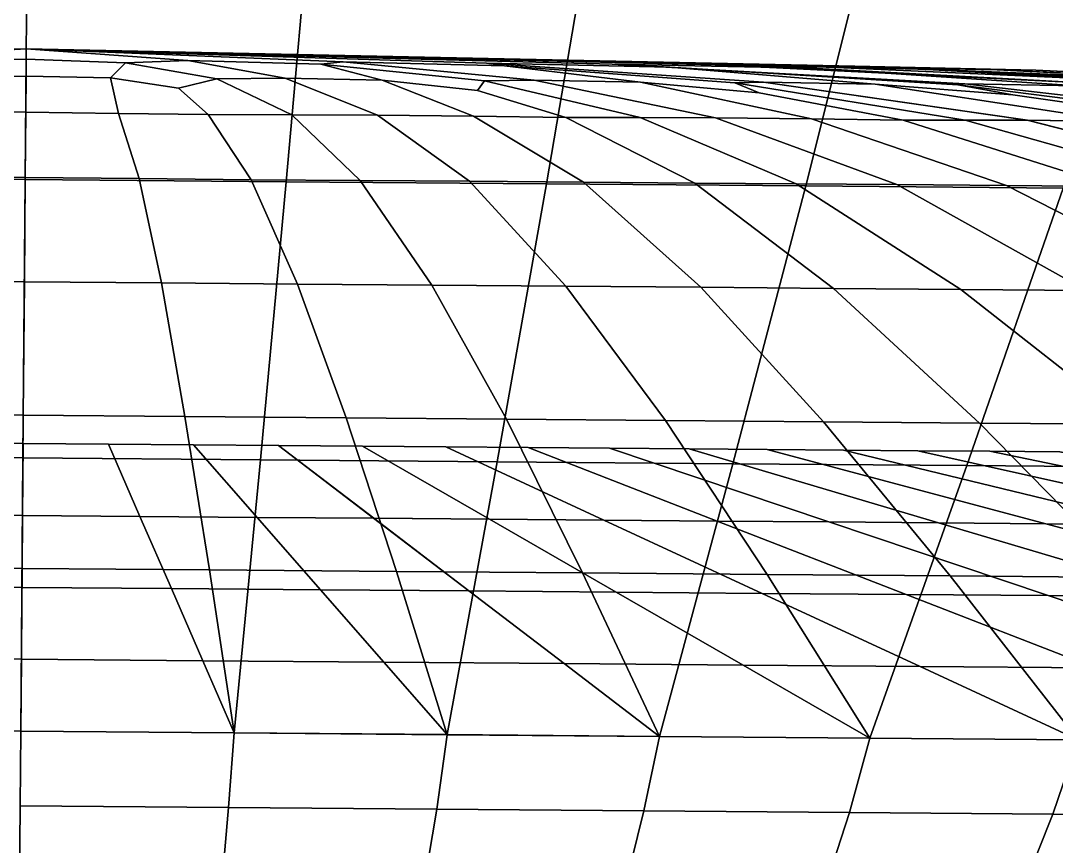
# Model space of a CAD drawing. Extents: x -1.93 to 1.93, y -1.97 to 1.95.
# Drawn here: x -0.0146 to 0.1628, y -1.831 to -1.6896 of the extents above; entities that cross this region are included whole.
import ezdxf

# ---------------------------------------------------------------- set-up
doc = ezdxf.new("R2010")
doc.units = 0

msp = doc.modelspace()

# ---------------------------------------------------------------- linework, layer by layer
for points in [[(-0.05861, -1.71648, -0.91055), (-0.06221, -1.66703, -0.99186), (-0.01348, -1.66742, -0.99306), (-0.01388, -1.71684, -0.91165)], [(-0.05861, -1.71648, 0.91055), (-0.01388, -1.71684, 0.91165), (-0.01348, -1.66742, 0.99306), (-0.06221, -1.66703, 0.99186)], [(0.03085, -1.7172, 0.91055), (0.03524, -1.66781, 0.99186), (-0.01348, -1.66742, 0.99306), (-0.01388, -1.71684, 0.91165)], [(0.03085, -1.7172, -0.91055), (-0.01388, -1.71684, -0.91165), (-0.01348, -1.66742, -0.99306), (0.03524, -1.66781, -0.99186)], [(0.07547, -1.71756, 0.90725), (0.08385, -1.66821, 0.98827), (0.03524, -1.66781, 0.99186), (0.03085, -1.7172, 0.91055)], [(0.07547, -1.71756, -0.90725), (0.03085, -1.7172, -0.91055), (0.03524, -1.66781, -0.99186), (0.08385, -1.66821, -0.98827)], [(0.07547, -1.71756, 0.90725), (0.11988, -1.71792, 0.90178), (0.13223, -1.6686, 0.98231), (0.08385, -1.66821, 0.98827)], [(0.07547, -1.71756, -0.90725), (0.08385, -1.66821, -0.98827), (0.13222, -1.6686, -0.98231), (0.11988, -1.71792, -0.90178)], [(0.11988, -1.71792, 0.90178), (0.16397, -1.71828, 0.89413), (0.18025, -1.66899, 0.97398), (0.13223, -1.6686, 0.98231)], [(0.11988, -1.71792, -0.90178), (0.13222, -1.6686, -0.98231), (0.18025, -1.66899, -0.97398), (0.16397, -1.71828, -0.89413)], [(-0.18673, -1.69529, 0.01704), (-0.1557, -1.69509, 0), (-0.0137, -1.69442, 0), (-0.15297, -1.69511, 0.0277)], [(-0.18673, -1.69529, -0.01704), (-0.15297, -1.69511, -0.0277), (-0.0137, -1.69442, 0), (-0.1557, -1.69509, 0)], [(-0.18008, -1.69534, 0.05047), (-0.15297, -1.69511, 0.0277), (-0.0137, -1.69442, 0), (-0.14489, -1.69518, 0.05434)], [(-0.18008, -1.69534, -0.05047), (-0.14489, -1.69518, -0.05434), (-0.0137, -1.69442, 0), (-0.15297, -1.69511, -0.0277)], [(-0.16704, -1.69545, 0.08196), (-0.14489, -1.69518, 0.05434), (-0.0137, -1.69442, 0), (-0.13177, -1.69529, 0.07888)], [(-0.16704, -1.69545, -0.08196), (-0.13177, -1.69528, -0.07888), (-0.0137, -1.69442, 0), (-0.14489, -1.69518, -0.05434)], [(-0.14811, -1.6956, 0.1103), (-0.13177, -1.69529, 0.07888), (-0.0137, -1.69442, 0), (-0.11411, -1.69543, 0.1004)], [(-0.14811, -1.6956, -0.11029), (-0.11411, -1.69543, -0.1004), (-0.0137, -1.69442, 0), (-0.13177, -1.69528, -0.07888)], [(-0.12401, -1.69579, 0.13439), (-0.11411, -1.69543, 0.1004), (-0.0137, -1.69442, 0), (-0.09259, -1.6956, 0.11806)], [(-0.12401, -1.69579, -0.13439), (-0.09259, -1.6956, -0.11806), (-0.0137, -1.69442, 0), (-0.11411, -1.69543, -0.1004)], [(-0.09567, -1.69602, 0.15333), (-0.09259, -1.6956, 0.11806), (-0.0137, -1.69442, 0), (-0.06805, -1.6958, 0.13118)], [(-0.09567, -1.69602, -0.15333), (-0.06805, -1.6958, -0.13118), (-0.0137, -1.69442, 0), (-0.09259, -1.6956, -0.11806)], [(-0.06418, -1.69628, 0.16637), (-0.06805, -1.6958, 0.13118), (-0.0137, -1.69442, 0), (-0.04141, -1.69602, 0.13926)], [(-0.06418, -1.69628, -0.16637), (-0.04141, -1.69602, -0.13926), (-0.0137, -1.69442, 0), (-0.06805, -1.6958, -0.13118)], [(-0.03076, -1.69655, 0.17302), (-0.04141, -1.69602, 0.13926), (-0.0137, -1.69442, 0), (-0.01371, -1.69624, 0.14199)], [(-0.03076, -1.69655, -0.17302), (-0.01371, -1.69624, -0.14199), (-0.0137, -1.69442, 0), (-0.04141, -1.69602, -0.13926)], [(0.00332, -1.69682, 0.17302), (-0.01371, -1.69624, 0.14199), (-0.0137, -1.69442, 0), (0.01399, -1.69646, 0.13926)], [(0.00332, -1.69682, -0.17302), (0.01399, -1.69646, -0.13926), (-0.0137, -1.69442, 0), (-0.01371, -1.69624, -0.14199)], [(0.03675, -1.69709, 0.16637), (0.01399, -1.69646, 0.13926), (-0.0137, -1.69442, 0), (0.04062, -1.69668, 0.13118)], [(0.06824, -1.69735, 0.15333), (0.04062, -1.69668, 0.13118), (-0.0137, -1.69442, 0), (0.06517, -1.69688, 0.11806)], [(0.09657, -1.69758, 0.13439), (0.06517, -1.69688, 0.11806), (-0.0137, -1.69442, 0), (0.08668, -1.69705, 0.1004)], [(0.12067, -1.69777, 0.11029), (0.08668, -1.69705, 0.1004), (-0.0137, -1.69442, 0), (0.10434, -1.69719, 0.07888)], [(0.13961, -1.69793, 0.08196), (0.10434, -1.69719, 0.07888), (-0.0137, -1.69442, 0), (0.11746, -1.6973, 0.05434)], [(0.15265, -1.69803, 0.05047), (0.11746, -1.6973, 0.05434), (-0.0137, -1.69442, 0), (0.12554, -1.69737, 0.0277)], [(0.1593, -1.69809, 0.01704), (0.12554, -1.69737, 0.0277), (-0.0137, -1.69442, 0), (0.12827, -1.69739, 0)], [(0.1593, -1.69809, -0.01704), (0.12827, -1.69739, 0), (-0.0137, -1.69442, 0), (0.12554, -1.69737, -0.0277)], [(0.15265, -1.69803, -0.05047), (0.12554, -1.69737, -0.0277), (-0.0137, -1.69442, 0), (0.11746, -1.6973, -0.05434)], [(0.13961, -1.69793, -0.08196), (0.11746, -1.6973, -0.05434), (-0.0137, -1.69442, 0), (0.10434, -1.69719, -0.07888)], [(0.12067, -1.69777, -0.1103), (0.10434, -1.69719, -0.07888), (-0.0137, -1.69442, 0), (0.08668, -1.69705, -0.1004)], [(0.09657, -1.69758, -0.13439), (0.08668, -1.69705, -0.1004), (-0.0137, -1.69442, 0), (0.06517, -1.69688, -0.11806)], [(0.06824, -1.69735, -0.15333), (0.06517, -1.69688, -0.11806), (-0.0137, -1.69442, 0), (0.04062, -1.69668, -0.13118)], [(0.03675, -1.69709, -0.16637), (0.04062, -1.69668, -0.13118), (-0.0137, -1.69442, 0), (0.01399, -1.69646, -0.13926)], [(-0.02819, -1.69919, 0.24024), (-0.03076, -1.69655, 0.17302), (-0.01371, -1.69624, 0.14199), (-0.01374, -1.69911, 0.2275)], [(-0.02819, -1.69919, -0.24024), (-0.01374, -1.69911, -0.2275), (-0.01371, -1.69624, -0.14199), (-0.03076, -1.69655, -0.17302)], [(0.00071, -1.69942, 0.24024), (-0.01374, -1.69911, 0.2275), (-0.01371, -1.69624, 0.14199), (0.00332, -1.69682, 0.17302)], [(0.00071, -1.69942, -0.24024), (0.00332, -1.69682, -0.17302), (-0.01371, -1.69624, -0.14199), (-0.01374, -1.69911, -0.2275)], [(0.01237, -1.70119, 0.26523), (0.00071, -1.69942, 0.24024), (0.00332, -1.69682, 0.17302), (0.01896, -1.69957, 0.23844)], [(0.01237, -1.70119, -0.26523), (0.01896, -1.69957, -0.23844), (0.00332, -1.69682, -0.17302), (0.00071, -1.69942, -0.24024)], [(0.01896, -1.69957, 0.23844), (0.00332, -1.69682, 0.17302), (0.01399, -1.69646, 0.13926), (0.03065, -1.69947, 0.22313)], [(0.01896, -1.69957, -0.23844), (0.03065, -1.69947, -0.22313), (0.01399, -1.69646, -0.13926), (0.00332, -1.69682, -0.17302)], [(0.0473, -1.6998, 0.23281), (0.03065, -1.69947, 0.22313), (0.01399, -1.69646, 0.13926), (0.03675, -1.69709, 0.16637)], [(0.0473, -1.6998, -0.23281), (0.03675, -1.69709, -0.16637), (0.01399, -1.69646, -0.13926), (0.03065, -1.69947, -0.22313)], [(0.06484, -1.69994, 0.22748), (0.03675, -1.69709, 0.16637), (0.04062, -1.69668, 0.13118), (0.07332, -1.69982, 0.21019)], [(0.06484, -1.69994, -0.22748), (0.07332, -1.69982, -0.21019), (0.04062, -1.69668, -0.13118), (0.03675, -1.69709, -0.16637)], [(0.06361, -1.7016, 0.25504), (0.0473, -1.6998, 0.23281), (0.03675, -1.69709, 0.16637), (0.06484, -1.69994, 0.22748)], [(0.06361, -1.7016, -0.25504), (0.06484, -1.69994, -0.22748), (0.03675, -1.69709, -0.16637), (0.0473, -1.6998, -0.23281)], [(0.09155, -1.70015, 0.21642), (0.07332, -1.69982, 0.21019), (0.04062, -1.69668, 0.13118), (0.06824, -1.69735, 0.15333)], [(0.09155, -1.70015, -0.21642), (0.06824, -1.69735, -0.15333), (0.04062, -1.69668, -0.13118), (0.07332, -1.69982, -0.21019)], [(0.10771, -1.70029, 0.20778), (0.06824, -1.69735, 0.15333), (0.06517, -1.69688, 0.11806), (0.11265, -1.70013, 0.18916)], [(0.13174, -1.70048, 0.19172), (0.11265, -1.70013, 0.18916), (0.06517, -1.69688, 0.11806), (0.09657, -1.69758, 0.13439)], [(0.13174, -1.70048, -0.19172), (0.09657, -1.69758, -0.13439), (0.06517, -1.69688, -0.11806), (0.11265, -1.70013, -0.18916)], [(0.10771, -1.70029, -0.20778), (0.11265, -1.70013, -0.18916), (0.06517, -1.69688, -0.11806), (0.06824, -1.69735, -0.15333)], [(0.11188, -1.70199, 0.23504), (0.09155, -1.70015, 0.21642), (0.06824, -1.69735, 0.15333), (0.10771, -1.70029, 0.20778)], [(0.11188, -1.70199, -0.23504), (0.10771, -1.70029, -0.20778), (0.06824, -1.69735, -0.15333), (0.09155, -1.70015, -0.21642)], [(0.14591, -1.70059, 0.18009), (0.09657, -1.69758, 0.13439), (0.08668, -1.69705, 0.1004), (0.14713, -1.70041, 0.16087)], [(0.16635, -1.70076, 0.15966), (0.14713, -1.70041, 0.16087), (0.08668, -1.69705, 0.1004), (0.12067, -1.69777, 0.11029)], [(0.16635, -1.70076, -0.15966), (0.12067, -1.69777, -0.1103), (0.08668, -1.69705, -0.1004), (0.14713, -1.70041, -0.16087)], [(0.14591, -1.70059, -0.18009), (0.14713, -1.70041, -0.16087), (0.08668, -1.69705, -0.1004), (0.09657, -1.69758, -0.13439)], [(0.15532, -1.70234, 0.20602), (0.13174, -1.70048, 0.19172), (0.09657, -1.69758, 0.13439), (0.14591, -1.70059, 0.18009)], [(0.15532, -1.70234, -0.20602), (0.14591, -1.70059, -0.18009), (0.09657, -1.69758, -0.13439), (0.13174, -1.70048, -0.19172)], [(0.17798, -1.70085, 0.14549), (0.12067, -1.69777, 0.11029), (0.10434, -1.69719, 0.07888), (0.17542, -1.70064, 0.12639)], [(0.19404, -1.70098, 0.12145), (0.17542, -1.70064, 0.12639), (0.10434, -1.69719, 0.07888), (0.13961, -1.69793, 0.08196)], [(0.19404, -1.70098, -0.12146), (0.13961, -1.69793, -0.08196), (0.10434, -1.69719, -0.07888), (0.17542, -1.70064, -0.12639)], [(0.17798, -1.70085, -0.14549), (0.17542, -1.70064, -0.12639), (0.10434, -1.69719, -0.07888), (0.12067, -1.69777, -0.1103)], [(0.20268, -1.70105, 0.10529), (0.13961, -1.69793, 0.08196), (0.11746, -1.6973, 0.05434), (0.19644, -1.70081, 0.08706)], [(0.21374, -1.70114, 0.07858), (0.19644, -1.70081, 0.08706), (0.11746, -1.6973, 0.05434), (0.15265, -1.69803, 0.05047)], [(0.21374, -1.70114, -0.07859), (0.15265, -1.69803, -0.05047), (0.11746, -1.6973, -0.05434), (0.19644, -1.70081, -0.08706)], [(0.20268, -1.70105, -0.10529), (0.19644, -1.70081, -0.08706), (0.11746, -1.6973, -0.05434), (0.13961, -1.69793, -0.08196)], [(0.19226, -1.70264, 0.16907), (0.16635, -1.70076, 0.15966), (0.12067, -1.69777, 0.11029), (0.17798, -1.70085, 0.14549)], [(0.19226, -1.70264, -0.16907), (0.17798, -1.70085, -0.14549), (0.12067, -1.69777, -0.1103), (0.16635, -1.70076, -0.15966)], [(0.21906, -1.70119, 0.06104), (0.15265, -1.69803, 0.05047), (0.12554, -1.69737, 0.0277), (0.20939, -1.70092, 0.04438)], [(0.2247, -1.70123, 0.03269), (0.20939, -1.70092, 0.04438), (0.12554, -1.69737, 0.0277), (0.1593, -1.69809, 0.01704)], [(0.2247, -1.70123, -0.03269), (0.1593, -1.69809, -0.01704), (0.12554, -1.69737, -0.0277), (0.20939, -1.70092, -0.04438)], [(0.21906, -1.70119, -0.06104), (0.20939, -1.70092, -0.04438), (0.12554, -1.69737, -0.0277), (0.15265, -1.69803, -0.05047)], [(0.22649, -1.70125, 0.01445), (0.1593, -1.69809, 0.01704), (0.12827, -1.69739, 0), (0.21376, -1.70095, 0)], [(0.22649, -1.70125, -0.01445), (0.21376, -1.70095, 0), (0.12827, -1.69739, 0), (0.1593, -1.69809, -0.01704)], [(0.22128, -1.70288, 0.12563), (0.19404, -1.70098, 0.12145), (0.13961, -1.69793, 0.08196), (0.20268, -1.70105, 0.10529)], [(0.22128, -1.70288, -0.12563), (0.20268, -1.70105, -0.10529), (0.13961, -1.69793, -0.08196), (0.19404, -1.70098, -0.12146)], [(0.24128, -1.70304, 0.07736), (0.21374, -1.70114, 0.07858), (0.15265, -1.69803, 0.05047), (0.21906, -1.70119, 0.06104)], [(0.24128, -1.70304, -0.07736), (0.21906, -1.70119, -0.06104), (0.15265, -1.69803, -0.05047), (0.21374, -1.70114, -0.07859)], [(-0.02819, -1.69919, 0.24024), (-0.01374, -1.69911, 0.2275), (-0.01379, -1.70529, 0.3089), (-0.02968, -1.70524, 0.31349)], [(-0.02819, -1.69919, -0.24024), (-0.02968, -1.70524, -0.31349), (-0.01379, -1.70529, -0.3089), (-0.01374, -1.69911, -0.2275)], [(0.00071, -1.69942, 0.24024), (0.0021, -1.7055, 0.31349), (-0.01379, -1.70529, 0.3089), (-0.01374, -1.69911, 0.2275)], [(0.00071, -1.69942, -0.24024), (-0.01374, -1.69911, -0.2275), (-0.01379, -1.70529, -0.3089), (0.0021, -1.7055, -0.31349)], [(0.01237, -1.70119, 0.26523), (0.01747, -1.7057, 0.31735), (0.0021, -1.7055, 0.31349), (0.00071, -1.69942, 0.24024)], [(0.01237, -1.70119, -0.26523), (0.00071, -1.69942, -0.24024), (0.0021, -1.7055, -0.31349), (0.01747, -1.7057, -0.31735)], [(0.01237, -1.70119, 0.26523), (0.01896, -1.69957, 0.23844), (0.03179, -1.70574, 0.31057), (0.01747, -1.7057, 0.31735)], [(0.01237, -1.70119, -0.26523), (0.01747, -1.7057, -0.31735), (0.03179, -1.70574, -0.31057), (0.01896, -1.69957, -0.23844)], [(0.01896, -1.69957, 0.23844), (0.03065, -1.69947, 0.22313), (0.04648, -1.70578, 0.30297), (0.03179, -1.70574, 0.31057)], [(0.01896, -1.69957, -0.23844), (0.03179, -1.70574, -0.31057), (0.04647, -1.70578, -0.30297), (0.03065, -1.69947, -0.22313)], [(0.0473, -1.6998, 0.23281), (0.06295, -1.70599, 0.30437), (0.04648, -1.70578, 0.30297), (0.03065, -1.69947, 0.22313)], [(0.0473, -1.6998, -0.23281), (0.03065, -1.69947, -0.22313), (0.04647, -1.70578, -0.30297), (0.06295, -1.70599, -0.30437)], [(0.06361, -1.7016, 0.25504), (0.07878, -1.70619, 0.30515), (0.06295, -1.70599, 0.30437), (0.0473, -1.6998, 0.23281)], [(0.06361, -1.7016, -0.25504), (0.0473, -1.6998, -0.23281), (0.06295, -1.70599, -0.30437), (0.07878, -1.70619, -0.30515)], [(0.06484, -1.69994, 0.22748), (0.07332, -1.69982, 0.21019), (0.10442, -1.70625, 0.28539), (0.0915, -1.70622, 0.29571)], [(0.06484, -1.69994, -0.22748), (0.0915, -1.70622, -0.29571), (0.10442, -1.70625, -0.28539), (0.07332, -1.69982, -0.21019)], [(0.09155, -1.70015, 0.21642), (0.12086, -1.70646, 0.28355), (0.10442, -1.70625, 0.28539), (0.07332, -1.69982, 0.21019)], [(0.09155, -1.70015, -0.21642), (0.07332, -1.69982, -0.21019), (0.10442, -1.70625, -0.28539), (0.12086, -1.70646, -0.28355)], [(0.25147, -1.70312, 0.02612), (0.2247, -1.70123, 0.03269), (0.1593, -1.69809, 0.01704), (0.22649, -1.70125, 0.01445)], [(0.25147, -1.70312, -0.02612), (0.22649, -1.70125, -0.01445), (0.1593, -1.69809, -0.01704), (0.2247, -1.70123, -0.03269)], [(0.06361, -1.7016, 0.25504), (0.06484, -1.69994, 0.22748), (0.0915, -1.70622, 0.29571), (0.07878, -1.70619, 0.30515)], [(0.06361, -1.7016, -0.25504), (0.07878, -1.70619, -0.30515), (0.0915, -1.70622, -0.29571), (0.06484, -1.69994, -0.22748)], [(0.11188, -1.70199, 0.23504), (0.13653, -1.70666, 0.28123), (0.12086, -1.70646, 0.28355), (0.09155, -1.70015, 0.21642)], [(0.11188, -1.70199, -0.23504), (0.09155, -1.70015, -0.21642), (0.12086, -1.70646, -0.28355), (0.13653, -1.70666, -0.28123)], [(0.10771, -1.70029, 0.20778), (0.11265, -1.70013, 0.18916), (0.15783, -1.70668, 0.25684), (0.14716, -1.70667, 0.26949)], [(0.10771, -1.70029, -0.20778), (0.14716, -1.70667, -0.26949), (0.15782, -1.70668, -0.25684), (0.11265, -1.70013, -0.18916)], [(0.11188, -1.70199, 0.23504), (0.10771, -1.70029, 0.20778), (0.14716, -1.70667, 0.26949), (0.13653, -1.70666, 0.28123)], [(0.11188, -1.70199, -0.23504), (0.13653, -1.70666, -0.28123), (0.14716, -1.70667, -0.26949), (0.10771, -1.70029, -0.20778)], [(0.13174, -1.70048, 0.19172), (0.17359, -1.70688, 0.25183), (0.15783, -1.70668, 0.25684), (0.11265, -1.70013, 0.18916)], [(0.13174, -1.70048, -0.19172), (0.11265, -1.70013, -0.18916), (0.15782, -1.70668, -0.25684), (0.17359, -1.70688, -0.25183)], [(0.15532, -1.70234, 0.20602), (0.1885, -1.70708, 0.2465), (0.17359, -1.70688, 0.25183), (0.13174, -1.70048, 0.19172)], [(0.15532, -1.70234, -0.20602), (0.13174, -1.70048, -0.19172), (0.17359, -1.70688, -0.25183), (0.1885, -1.70708, -0.2465)], [(0.14591, -1.70059, 0.18009), (0.14713, -1.70041, 0.16087), (0.20463, -1.70706, 0.21843), (0.19664, -1.70707, 0.23291)], [(0.14591, -1.70059, -0.18009), (0.19664, -1.70707, -0.23291), (0.20463, -1.70706, -0.21843), (0.14713, -1.70041, -0.16087)], [(0.15532, -1.70234, 0.20602), (0.14591, -1.70059, 0.18009), (0.19664, -1.70707, 0.23291), (0.1885, -1.70708, 0.2465)], [(0.15532, -1.70234, -0.20602), (0.1885, -1.70708, -0.2465), (0.19664, -1.70707, -0.23291), (0.14591, -1.70059, -0.18009)], [(0.16635, -1.70076, 0.15966), (0.21911, -1.70725, 0.21044), (0.20463, -1.70706, 0.21843), (0.14713, -1.70041, 0.16087)], [(0.16635, -1.70076, -0.15966), (0.14713, -1.70041, -0.16087), (0.20463, -1.70706, -0.21843), (0.21911, -1.70725, -0.21044)], [(-0.02968, -1.70524, 0.31349), (-0.01379, -1.70529, 0.3089), (-0.01388, -1.71647, 0.39025), (-0.03339, -1.71635, 0.39226)], [(-0.02968, -1.70524, -0.31349), (-0.03339, -1.71635, -0.39226), (-0.01388, -1.71647, -0.39025), (-0.01379, -1.70529, -0.3089)], [(0.0021, -1.7055, 0.31349), (0.00564, -1.71667, 0.39226), (-0.01388, -1.71647, 0.39025), (-0.01379, -1.70529, 0.3089)], [(0.0021, -1.7055, -0.31349), (-0.01379, -1.70529, -0.3089), (-0.01388, -1.71647, -0.39025), (0.00564, -1.71667, -0.39226)], [(0.01747, -1.7057, 0.31735), (0.02486, -1.71686, 0.39334), (0.00564, -1.71667, 0.39226), (0.0021, -1.7055, 0.31349)], [(0.01747, -1.7057, -0.31735), (0.0021, -1.7055, -0.31349), (0.00564, -1.71667, -0.39226), (0.02486, -1.71686, -0.39334)], [(0.01747, -1.7057, 0.31735), (0.03179, -1.70574, 0.31057), (0.04351, -1.71697, 0.38853), (0.02486, -1.71686, 0.39334)], [(0.01747, -1.7057, -0.31735), (0.02486, -1.71686, -0.39334), (0.04351, -1.71697, -0.38853), (0.03179, -1.70574, -0.31057)], [(0.03179, -1.70574, 0.31057), (0.04648, -1.70578, 0.30297), (0.06226, -1.71709, 0.38275), (0.04351, -1.71697, 0.38853)], [(0.03179, -1.70574, -0.31057), (0.04351, -1.71697, -0.38853), (0.06225, -1.71709, -0.38275), (0.04647, -1.70578, -0.30297)], [(0.06295, -1.70599, -0.30437), (0.04647, -1.70578, -0.30297), (0.06225, -1.71709, -0.38275), (0.08179, -1.71728, -0.38092)], [(0.06295, -1.70599, 0.30437), (0.08179, -1.71728, 0.38092), (0.06226, -1.71709, 0.38275), (0.04648, -1.70578, 0.30297)], [(0.07878, -1.70619, 0.30515), (0.10085, -1.71747, 0.37822), (0.08179, -1.71728, 0.38092), (0.06295, -1.70599, 0.30437)], [(0.07878, -1.70619, -0.30515), (0.06295, -1.70599, -0.30437), (0.08179, -1.71728, -0.38092), (0.10085, -1.71747, -0.37822)], [(0.07878, -1.70619, 0.30515), (0.0915, -1.70622, 0.29571), (0.1182, -1.71758, 0.36987), (0.10085, -1.71747, 0.37822)], [(0.07878, -1.70619, -0.30515), (0.10085, -1.71747, -0.37822), (0.1182, -1.71758, -0.36987), (0.0915, -1.70622, -0.29571)], [(0.0915, -1.70622, 0.29571), (0.10442, -1.70625, 0.28539), (0.13546, -1.71768, 0.36055), (0.1182, -1.71758, 0.36987)], [(0.0915, -1.70622, -0.29571), (0.1182, -1.71758, -0.36987), (0.13546, -1.71768, -0.36055), (0.10442, -1.70625, -0.28539)], [(0.12086, -1.70646, 0.28355), (0.15426, -1.71787, 0.35493), (0.13546, -1.71768, 0.36055), (0.10442, -1.70625, 0.28539)], [(0.12086, -1.70646, -0.28355), (0.10442, -1.70625, -0.28539), (0.13546, -1.71768, -0.36055), (0.15426, -1.71787, -0.35493)], [(0.13653, -1.70666, 0.28123), (0.17243, -1.71805, 0.34857), (0.15426, -1.71787, 0.35493), (0.12086, -1.70646, 0.28355)], [(0.13653, -1.70666, -0.28123), (0.12086, -1.70646, -0.28355), (0.15426, -1.71787, -0.35493), (0.17243, -1.71805, -0.34857)], [(0.13653, -1.70666, 0.28123), (0.14716, -1.70667, 0.26949), (0.18782, -1.71814, 0.337), (0.17243, -1.71805, 0.34857)], [(0.13653, -1.70666, -0.28123), (0.17243, -1.71805, -0.34857), (0.18782, -1.71814, -0.337), (0.14716, -1.70667, -0.26949)], [(0.14716, -1.70667, 0.26949), (0.15783, -1.70668, 0.25684), (0.20293, -1.71822, 0.32448), (0.18782, -1.71814, 0.337)], [(0.14716, -1.70667, -0.26949), (0.18782, -1.71814, -0.337), (0.20293, -1.71822, -0.32448), (0.15782, -1.70668, -0.25684)], [(0.17359, -1.70688, -0.25183), (0.15782, -1.70668, -0.25684), (0.20293, -1.71822, -0.32448), (0.22027, -1.7184, -0.31531)], [(0.17359, -1.70688, 0.25183), (0.22027, -1.7184, 0.31531), (0.20293, -1.71822, 0.32448), (0.15783, -1.70668, 0.25684)], [(-0.05861, -1.71648, -0.91055), (-0.01388, -1.71684, -0.91165), (-0.01427, -1.76452, -0.82902), (-0.05494, -1.76419, -0.82802)], [(-0.05861, -1.71648, 0.91055), (-0.05494, -1.76419, 0.82802), (-0.01427, -1.76452, 0.82902), (-0.01388, -1.71684, 0.91165)], [(-0.03751, -1.73416, -0.47604), (-0.01402, -1.73433, -0.47562), (-0.01388, -1.71647, -0.39025), (-0.03339, -1.71635, -0.39226)], [(-0.0375, -1.73416, 0.47604), (-0.03339, -1.71635, 0.39226), (-0.01388, -1.71647, 0.39025), (-0.01402, -1.73433, 0.47562)], [(0.03085, -1.7172, 0.91055), (-0.01388, -1.71684, 0.91165), (-0.01427, -1.76452, 0.82902), (0.02641, -1.76484, 0.82802)], [(0.03085, -1.7172, -0.91055), (0.02641, -1.76484, -0.82802), (-0.01427, -1.76452, -0.82902), (-0.01388, -1.71684, -0.91165)], [(0.00946, -1.73454, 0.47604), (-0.01402, -1.73433, 0.47562), (-0.01388, -1.71647, 0.39025), (0.00564, -1.71667, 0.39226)], [(0.00946, -1.73454, -0.47604), (0.00564, -1.71667, -0.39226), (-0.01388, -1.71647, -0.39025), (-0.01402, -1.73433, -0.47562)], [(0.03279, -1.73474, 0.47532), (0.00946, -1.73454, 0.47604), (0.00564, -1.71667, 0.39226), (0.02486, -1.71686, 0.39334)], [(0.03279, -1.73474, -0.47532), (0.02486, -1.71686, -0.39334), (0.00564, -1.71667, -0.39226), (0.00946, -1.73454, -0.47604)], [(0.03279, -1.73474, 0.47532), (0.02486, -1.71686, 0.39334), (0.04351, -1.71697, 0.38853), (0.05581, -1.73491, 0.47147)], [(0.03279, -1.73474, -0.47532), (0.05581, -1.73491, -0.47147), (0.04351, -1.71697, -0.38853), (0.02486, -1.71686, -0.39334)], [(0.07547, -1.71756, 0.90725), (0.03085, -1.7172, 0.91055), (0.02641, -1.76484, 0.82802), (0.06699, -1.76517, 0.82503)], [(0.07547, -1.71756, -0.90725), (0.06699, -1.76517, -0.82503), (0.02641, -1.76484, -0.82802), (0.03085, -1.7172, -0.91055)], [(0.05581, -1.73491, 0.47147), (0.04351, -1.71697, 0.38853), (0.06226, -1.71709, 0.38275), (0.07877, -1.73509, 0.46648)], [(0.05581, -1.73491, -0.47147), (0.07876, -1.73509, -0.46648), (0.06225, -1.71709, -0.38275), (0.04351, -1.71697, -0.38853)], [(0.10188, -1.73529, -0.46231), (0.08179, -1.71728, -0.38092), (0.06225, -1.71709, -0.38275), (0.07876, -1.73509, -0.46648)], [(0.10188, -1.73529, 0.46231), (0.07877, -1.73509, 0.46648), (0.06226, -1.71709, 0.38275), (0.08179, -1.71728, 0.38092)], [(0.07547, -1.71756, 0.90725), (0.06699, -1.76517, 0.82503), (0.10737, -1.7655, 0.82005), (0.11988, -1.71792, 0.90178)], [(0.07547, -1.71756, -0.90725), (0.11988, -1.71792, -0.90178), (0.10737, -1.7655, -0.82005), (0.06699, -1.76517, -0.82503)], [(0.12462, -1.73549, 0.45705), (0.10188, -1.73529, 0.46231), (0.08179, -1.71728, 0.38092), (0.10085, -1.71747, 0.37822)], [(0.12462, -1.73549, -0.45705), (0.10085, -1.71747, -0.37822), (0.08179, -1.71728, -0.38092), (0.10188, -1.73529, -0.46231)], [(0.12462, -1.73549, 0.45705), (0.10085, -1.71747, 0.37822), (0.1182, -1.71758, 0.36987), (0.14645, -1.73565, 0.44879)], [(0.12462, -1.73549, -0.45705), (0.14645, -1.73565, -0.44879), (0.1182, -1.71758, -0.36987), (0.10085, -1.71747, -0.37822)], [(0.14645, -1.73565, 0.44879), (0.1182, -1.71758, 0.36987), (0.13546, -1.71768, 0.36055), (0.16799, -1.73581, 0.43942)], [(0.14645, -1.73565, -0.44879), (0.16798, -1.73581, -0.43942), (0.13546, -1.71768, -0.36055), (0.1182, -1.71758, -0.36987)], [(0.11988, -1.71792, 0.90178), (0.10737, -1.7655, 0.82005), (0.14746, -1.76582, 0.81309), (0.16397, -1.71828, 0.89413)], [(0.11988, -1.71792, -0.90178), (0.16397, -1.71828, -0.89413), (0.14746, -1.76582, -0.81309), (0.10737, -1.7655, -0.82005)], [(0.18984, -1.736, 0.43082), (0.16799, -1.73581, 0.43942), (0.13546, -1.71768, 0.36055), (0.15426, -1.71787, 0.35493)], [(0.18984, -1.736, -0.43082), (0.15426, -1.71787, -0.35493), (0.13546, -1.71768, -0.36055), (0.16798, -1.73581, -0.43942)], [(0.20762, -1.71863, 0.88432), (0.16397, -1.71828, 0.89413), (0.14746, -1.76582, 0.81309), (0.18716, -1.76614, 0.80418)], [(0.20762, -1.71863, -0.88432), (0.18716, -1.76614, -0.80418), (0.14746, -1.76582, -0.81309), (0.16397, -1.71828, -0.89413)], [(0.21112, -1.73619, 0.42122), (0.18984, -1.736, 0.43082), (0.15426, -1.71787, 0.35493), (0.17243, -1.71805, 0.34857)], [(0.21112, -1.73619, -0.42122), (0.17243, -1.71805, -0.34857), (0.15426, -1.71787, -0.35493), (0.18984, -1.736, -0.43082)], [(-0.04192, -1.75699, 0.56357), (-0.0375, -1.73416, 0.47604), (-0.01402, -1.73433, 0.47562), (-0.01421, -1.75721, 0.56401)], [(-0.04192, -1.75699, -0.56357), (-0.01421, -1.75721, -0.564), (-0.01402, -1.73433, -0.47562), (-0.03751, -1.73416, -0.47604)], [(0.0135, -1.75744, 0.56357), (-0.01421, -1.75721, 0.56401), (-0.01402, -1.73433, 0.47562), (0.00946, -1.73454, 0.47604)], [(0.0135, -1.75744, -0.56357), (0.00946, -1.73454, -0.47604), (-0.01402, -1.73433, -0.47562), (-0.01421, -1.75721, -0.564)], [(0.04112, -1.75767, 0.56178), (0.0135, -1.75744, 0.56357), (0.00946, -1.73454, 0.47604), (0.03279, -1.73474, 0.47532)], [(0.04112, -1.75767, -0.56178), (0.03279, -1.73474, -0.47532), (0.00946, -1.73454, -0.47604), (0.0135, -1.75744, -0.56357)], [(0.04112, -1.75767, 0.56178), (0.03279, -1.73474, 0.47532), (0.05581, -1.73491, 0.47147), (0.06856, -1.75789, 0.55815)], [(0.04112, -1.75767, -0.56178), (0.06856, -1.75789, -0.55815), (0.05581, -1.73491, -0.47147), (0.03279, -1.73474, -0.47532)], [(0.06856, -1.75789, 0.55815), (0.05581, -1.73491, 0.47147), (0.07877, -1.73509, 0.46648), (0.09582, -1.7581, 0.55317)], [(0.06856, -1.75789, -0.55815), (0.09582, -1.7581, -0.55317), (0.07876, -1.73509, -0.46648), (0.05581, -1.73491, -0.47147)], [(0.12291, -1.75833, -0.54734), (0.10188, -1.73529, -0.46231), (0.07876, -1.73509, -0.46648), (0.09582, -1.7581, -0.55317)], [(0.12292, -1.75833, 0.54734), (0.09582, -1.7581, 0.55317), (0.07877, -1.73509, 0.46648), (0.10188, -1.73529, 0.46231)], [(0.14966, -1.75855, 0.54019), (0.12292, -1.75833, 0.54734), (0.10188, -1.73529, 0.46231), (0.12462, -1.73549, 0.45705)], [(0.14965, -1.75855, -0.54019), (0.12462, -1.73549, -0.45705), (0.10188, -1.73529, -0.46231), (0.12291, -1.75833, -0.54734)], [(0.14966, -1.75855, 0.54019), (0.12462, -1.73549, 0.45705), (0.14645, -1.73565, 0.44879), (0.17586, -1.75875, 0.53128)], [(0.14965, -1.75855, -0.54019), (0.17586, -1.75875, -0.53128), (0.14645, -1.73565, -0.44879), (0.12462, -1.73549, -0.45705)], [(0.17586, -1.75875, 0.53128), (0.14645, -1.73565, 0.44879), (0.16799, -1.73581, 0.43942), (0.20162, -1.75896, 0.52107)], [(0.17586, -1.75875, -0.53128), (0.20162, -1.75896, -0.52107), (0.16798, -1.73581, -0.43942), (0.14645, -1.73565, -0.44879)], [(-0.04192, -1.75699, 0.56357), (-0.01421, -1.75721, 0.56401), (-0.01442, -1.78343, 0.6544), (-0.04653, -1.78317, 0.65361)], [(-0.04192, -1.75699, -0.56357), (-0.04653, -1.78317, -0.65361), (-0.01442, -1.78343, -0.6544), (-0.01421, -1.75721, -0.564)], [(0.0135, -1.75744, 0.56357), (0.01769, -1.78369, 0.65361), (-0.01442, -1.78343, 0.6544), (-0.01421, -1.75721, 0.56401)], [(0.0135, -1.75744, -0.56357), (-0.01421, -1.75721, -0.564), (-0.01442, -1.78343, -0.6544), (0.01769, -1.78369, -0.65361)], [(0.04112, -1.75767, 0.56178), (0.04972, -1.78395, 0.65124), (0.01769, -1.78369, 0.65361), (0.0135, -1.75744, 0.56357)], [(0.04112, -1.75767, -0.56178), (0.0135, -1.75744, -0.56357), (0.01769, -1.78369, -0.65361), (0.04972, -1.78395, -0.65124)], [(0.04112, -1.75767, 0.56178), (0.06856, -1.75789, 0.55815), (0.0816, -1.78421, 0.64731), (0.04972, -1.78395, 0.65124)], [(0.04112, -1.75767, -0.56178), (0.04972, -1.78395, -0.65124), (0.0816, -1.78421, -0.64731), (0.06856, -1.75789, -0.55815)], [(0.06856, -1.75789, 0.55815), (0.09582, -1.7581, 0.55317), (0.11325, -1.78447, 0.64182), (0.0816, -1.78421, 0.64731)], [(0.06856, -1.75789, -0.55815), (0.0816, -1.78421, -0.64731), (0.11324, -1.78447, -0.64182), (0.09582, -1.7581, -0.55317)], [(0.12292, -1.75833, 0.54734), (0.14458, -1.78472, 0.63478), (0.11325, -1.78447, 0.64182), (0.09582, -1.7581, 0.55317)], [(0.12291, -1.75833, -0.54734), (0.09582, -1.7581, -0.55317), (0.11324, -1.78447, -0.64182), (0.14458, -1.78472, -0.63478)], [(0.14965, -1.75855, -0.54019), (0.12291, -1.75833, -0.54734), (0.14458, -1.78472, -0.63478), (0.17554, -1.78497, -0.62622)], [(0.14966, -1.75855, 0.54019), (0.17554, -1.78497, 0.62622), (0.14458, -1.78472, 0.63478), (0.12292, -1.75833, 0.54734)], [(0.14965, -1.75855, -0.54019), (0.17554, -1.78497, -0.62622), (0.20603, -1.78522, -0.61614), (0.17586, -1.75875, -0.53128)], [(0.14966, -1.75855, 0.54019), (0.17586, -1.75875, 0.53128), (0.20603, -1.78522, 0.61614), (0.17554, -1.78497, 0.62622)], [(-0.03447, -1.7742, -0.40959), (-0.01435, -1.77436, -0.41008), (-0.01425, -1.76204, -0.29818), (-0.02888, -1.76192, -0.29782)], [(-0.03447, -1.7742, 0.40959), (-0.02888, -1.76192, 0.29782), (-0.01425, -1.76204, 0.29818), (-0.01434, -1.77436, 0.41009)], [(0.00578, -1.77452, -0.40959), (0.00038, -1.76216, -0.29782), (-0.01425, -1.76204, -0.29818), (-0.01435, -1.77436, -0.41008)], [(0.00578, -1.77452, 0.40959), (-0.01434, -1.77436, 0.41009), (-0.01425, -1.76204, 0.29818), (0.00039, -1.76216, 0.29782)], [(0.02585, -1.77469, -0.40811), (0.01498, -1.76228, -0.29674), (0.00038, -1.76216, -0.29782), (0.00578, -1.77452, -0.40959)], [(0.02585, -1.77469, 0.40811), (0.00578, -1.77452, 0.40959), (0.00039, -1.76216, 0.29782), (0.01498, -1.76228, 0.29674)], [(0.02585, -1.77469, -0.40811), (0.04582, -1.77485, -0.40565), (0.0295, -1.76239, -0.29495), (0.01498, -1.76228, -0.29674)], [(0.02585, -1.77469, 0.40811), (0.01498, -1.76228, 0.29674), (0.02951, -1.76239, 0.29495), (0.04583, -1.77485, 0.40565)], [(0.04582, -1.77485, -0.40565), (0.06566, -1.77501, -0.40221), (0.04392, -1.76251, -0.29245), (0.0295, -1.76239, -0.29495)], [(0.04583, -1.77485, 0.40565), (0.02951, -1.76239, 0.29495), (0.04393, -1.76251, 0.29245), (0.06566, -1.77501, 0.40221)], [(0.08529, -1.77517, -0.39779), (0.0582, -1.76263, -0.28924), (0.04392, -1.76251, -0.29245), (0.06566, -1.77501, -0.40221)], [(0.08529, -1.77517, 0.39779), (0.06566, -1.77501, 0.40221), (0.04393, -1.76251, 0.29245), (0.0582, -1.76263, 0.28924)], [(0.10469, -1.77532, 0.39242), (0.08529, -1.77517, 0.39779), (0.0582, -1.76263, 0.28924), (0.07231, -1.76274, 0.28534)], [(0.10469, -1.77532, -0.39243), (0.07231, -1.76274, -0.28534), (0.0582, -1.76263, -0.28924), (0.08529, -1.77517, -0.39779)], [(0.10469, -1.77532, 0.39242), (0.07231, -1.76274, 0.28534), (0.08621, -1.76285, 0.28075), (0.1238, -1.77548, 0.38611)], [(0.10469, -1.77532, -0.39243), (0.1238, -1.77548, -0.38611), (0.08621, -1.76285, -0.28075), (0.07231, -1.76274, -0.28534)], [(0.1238, -1.77548, 0.38611), (0.08621, -1.76285, 0.28075), (0.09986, -1.76296, 0.27548), (0.14258, -1.77563, 0.37887)], [(0.1238, -1.77548, -0.38611), (0.14258, -1.77563, -0.37887), (0.09986, -1.76296, -0.27548), (0.08621, -1.76285, -0.28075)], [(0.16098, -1.77578, 0.37071), (0.14258, -1.77563, 0.37887), (0.09986, -1.76296, 0.27548), (0.11324, -1.76307, 0.26955)], [(0.16098, -1.77578, -0.37071), (0.11324, -1.76307, -0.26955), (0.09986, -1.76296, -0.27548), (0.14258, -1.77563, -0.37887)], [(0.17896, -1.77592, 0.36166), (0.16098, -1.77578, 0.37071), (0.11324, -1.76307, 0.26955), (0.12631, -1.76318, 0.26297)], [(0.17896, -1.77592, -0.36166), (0.12631, -1.76318, -0.26297), (0.11324, -1.76307, -0.26955), (0.16098, -1.77578, -0.37071)], [(0.17896, -1.77592, 0.36166), (0.12631, -1.76318, 0.26297), (0.13905, -1.76328, 0.25576), (0.19647, -1.77607, 0.35174)], [(0.17896, -1.77592, -0.36166), (0.19647, -1.77607, -0.35174), (0.13904, -1.76328, -0.25576), (0.12631, -1.76318, -0.26297)], [(0.19647, -1.77607, -0.35174), (0.21348, -1.7762, -0.34097), (0.15141, -1.76338, -0.24793), (0.13904, -1.76328, -0.25576)], [(0.19647, -1.77607, 0.35174), (0.13905, -1.76328, 0.25576), (0.15141, -1.76338, 0.24793), (0.21348, -1.7762, 0.34097)], [(0.22993, -1.77634, -0.32938), (0.16337, -1.76348, -0.2395), (0.15141, -1.76338, -0.24793), (0.21348, -1.7762, -0.34097)], [(0.22993, -1.77634, 0.32938), (0.21348, -1.7762, 0.34097), (0.15141, -1.76338, 0.24793), (0.16337, -1.76348, 0.2395)], [(-0.05494, -1.76419, -0.82802), (-0.01427, -1.76452, -0.82902), (-0.01465, -1.81132, -0.7458), (-0.05124, -1.81103, -0.7449)], [(-0.05494, -1.76419, 0.82802), (-0.05124, -1.81103, 0.7449), (-0.01465, -1.81132, 0.7458), (-0.01427, -1.76452, 0.82902)], [(0.02641, -1.76484, 0.82802), (-0.01427, -1.76452, 0.82902), (-0.01465, -1.81132, 0.7458), (0.02195, -1.81162, 0.7449)], [(0.02641, -1.76484, -0.82802), (0.02195, -1.81162, -0.7449), (-0.01465, -1.81132, -0.7458), (-0.01427, -1.76452, -0.82902)], [(0.06699, -1.76517, 0.82503), (0.02641, -1.76484, 0.82802), (0.02195, -1.81162, 0.7449), (0.05845, -1.81191, 0.7422)], [(0.06699, -1.76517, -0.82503), (0.05845, -1.81191, -0.7422), (0.02195, -1.81162, -0.7449), (0.02641, -1.76484, -0.82802)], [(0.06699, -1.76517, 0.82503), (0.05845, -1.81191, 0.7422), (0.09478, -1.81221, 0.73772), (0.10737, -1.7655, 0.82005)], [(0.06699, -1.76517, -0.82503), (0.10737, -1.7655, -0.82005), (0.09478, -1.81221, -0.73772), (0.05845, -1.81191, -0.7422)], [(0.10737, -1.7655, 0.82005), (0.09478, -1.81221, 0.73772), (0.13085, -1.8125, 0.73147), (0.14746, -1.76582, 0.81309)], [(0.10737, -1.7655, -0.82005), (0.14746, -1.76582, -0.81309), (0.13085, -1.8125, -0.73147), (0.09478, -1.81221, -0.73772)], [(0.18716, -1.76614, 0.80418), (0.14746, -1.76582, 0.81309), (0.13085, -1.8125, 0.73147), (0.16656, -1.81279, 0.72344)], [(0.18716, -1.76614, -0.80418), (0.16656, -1.81279, -0.72344), (0.13085, -1.8125, -0.73147), (0.14746, -1.76582, -0.81309)], [(-0.04006, -1.78647, -0.52136), (-0.01445, -1.78668, -0.52199), (-0.01435, -1.77436, -0.41008), (-0.03447, -1.7742, -0.40959)], [(-0.04006, -1.78647, 0.52136), (-0.03447, -1.7742, 0.40959), (-0.01434, -1.77436, 0.41009), (-0.01444, -1.78668, 0.52199)], [(0.01117, -1.78689, -0.52136), (0.00578, -1.77452, -0.40959), (-0.01435, -1.77436, -0.41008), (-0.01445, -1.78668, -0.52199)], [(0.01117, -1.78689, 0.52136), (-0.01444, -1.78668, 0.52199), (-0.01434, -1.77436, 0.41009), (0.00578, -1.77452, 0.40959)], [(0.03672, -1.78709, -0.51947), (0.02585, -1.77469, -0.40811), (0.00578, -1.77452, -0.40959), (0.01117, -1.78689, -0.52136)], [(0.03672, -1.7871, 0.51947), (0.01117, -1.78689, 0.52136), (0.00578, -1.77452, 0.40959), (0.02585, -1.77469, 0.40811)], [(0.03672, -1.78709, -0.51947), (0.06214, -1.7873, -0.51634), (0.04582, -1.77485, -0.40565), (0.02585, -1.77469, -0.40811)], [(0.03672, -1.7871, 0.51947), (0.02585, -1.77469, 0.40811), (0.04583, -1.77485, 0.40565), (0.06214, -1.7873, 0.51634)], [(0.06214, -1.7873, -0.51634), (0.08739, -1.7875, -0.51196), (0.06566, -1.77501, -0.40221), (0.04582, -1.77485, -0.40565)], [(0.06214, -1.7873, 0.51634), (0.04583, -1.77485, 0.40565), (0.06566, -1.77501, 0.40221), (0.08739, -1.7875, 0.51196)], [(0.11238, -1.78771, 0.50634), (0.08739, -1.7875, 0.51196), (0.06566, -1.77501, 0.40221), (0.08529, -1.77517, 0.39779)], [(0.11238, -1.78771, -0.50634), (0.08529, -1.77517, -0.39779), (0.06566, -1.77501, -0.40221), (0.08739, -1.7875, -0.51196)], [(0.13708, -1.78791, 0.49951), (0.11238, -1.78771, 0.50634), (0.08529, -1.77517, 0.39779), (0.10469, -1.77532, 0.39242)], [(0.13707, -1.78791, -0.49951), (0.10469, -1.77532, -0.39243), (0.08529, -1.77517, -0.39779), (0.11238, -1.78771, -0.50634)], [(0.13708, -1.78791, 0.49951), (0.10469, -1.77532, 0.39242), (0.1238, -1.77548, 0.38611), (0.1614, -1.7881, 0.49147)], [(0.13707, -1.78791, -0.49951), (0.1614, -1.7881, -0.49147), (0.1238, -1.77548, -0.38611), (0.10469, -1.77532, -0.39243)], [(0.1614, -1.7881, 0.49147), (0.1238, -1.77548, 0.38611), (0.14258, -1.77563, 0.37887), (0.18531, -1.7883, 0.48225)], [(0.1614, -1.7881, -0.49147), (0.18531, -1.7883, -0.48225), (0.14258, -1.77563, -0.37887), (0.1238, -1.77548, -0.38611)], [(0.20873, -1.78849, 0.47187), (0.18531, -1.7883, 0.48225), (0.14258, -1.77563, 0.37887), (0.16098, -1.77578, 0.37071)], [(0.20873, -1.78849, -0.47187), (0.16098, -1.77578, -0.37071), (0.14258, -1.77563, -0.37887), (0.18531, -1.7883, -0.48225)], [(0.23161, -1.78867, 0.46035), (0.20873, -1.78849, 0.47187), (0.16098, -1.77578, 0.37071), (0.17896, -1.77592, 0.36166)], [(0.23161, -1.78867, -0.46035), (0.17896, -1.77592, -0.36166), (0.16098, -1.77578, -0.37071), (0.20873, -1.78849, -0.47187)], [(-0.04653, -1.78317, 0.65361), (-0.01442, -1.78343, 0.6544), (-0.01464, -1.81133, 0.7458), (-0.05124, -1.81103, 0.7449)], [(-0.04653, -1.78317, -0.65361), (-0.05124, -1.81103, -0.7449), (-0.01464, -1.81132, -0.7458), (-0.01442, -1.78343, -0.6544)], [(0.01769, -1.78369, 0.65361), (0.02195, -1.81162, 0.7449), (-0.01464, -1.81133, 0.7458), (-0.01442, -1.78343, 0.6544)], [(0.01769, -1.78369, -0.65361), (-0.01442, -1.78343, -0.6544), (-0.01464, -1.81132, -0.7458), (0.02195, -1.81162, -0.7449)], [(0.04972, -1.78395, 0.65124), (0.05845, -1.81192, 0.7422), (0.02195, -1.81162, 0.7449), (0.01769, -1.78369, 0.65361)], [(0.04972, -1.78395, -0.65124), (0.01769, -1.78369, -0.65361), (0.02195, -1.81162, -0.7449), (0.05845, -1.81192, -0.7422)], [(0.04972, -1.78395, 0.65124), (0.0816, -1.78421, 0.64731), (0.09478, -1.81221, 0.73772), (0.05845, -1.81192, 0.7422)], [(0.04972, -1.78395, -0.65124), (0.05845, -1.81192, -0.7422), (0.09478, -1.81221, -0.73772), (0.0816, -1.78421, -0.64731)], [(0.0816, -1.78421, 0.64731), (0.11325, -1.78447, 0.64182), (0.13085, -1.8125, 0.73147), (0.09478, -1.81221, 0.73772)], [(0.0816, -1.78421, -0.64731), (0.09478, -1.81221, -0.73772), (0.13085, -1.8125, -0.73147), (0.11324, -1.78447, -0.64182)], [(0.14458, -1.78472, -0.63478), (0.11324, -1.78447, -0.64182), (0.13085, -1.8125, -0.73147), (0.16656, -1.81279, -0.72344)], [(0.14458, -1.78472, 0.63478), (0.16656, -1.81279, 0.72344), (0.13085, -1.8125, 0.73147), (0.11325, -1.78447, 0.64182)], [(0.17554, -1.78497, 0.62622), (0.20184, -1.81308, 0.71368), (0.16656, -1.81279, 0.72344), (0.14458, -1.78472, 0.63478)], [(0.17554, -1.78497, -0.62622), (0.14458, -1.78472, -0.63478), (0.16656, -1.81279, -0.72344), (0.20184, -1.81308, -0.71368)], [(-0.04006, -1.78647, -0.52136), (-0.04565, -1.79875, -0.63313), (-0.01454, -1.799, -0.63389), (-0.01445, -1.78668, -0.52199)], [(-0.04006, -1.78647, 0.52136), (-0.01444, -1.78668, 0.52199), (-0.01454, -1.799, 0.63389), (-0.04565, -1.79875, 0.63313)], [(0.01117, -1.78689, -0.52136), (-0.01445, -1.78668, -0.52199), (-0.01454, -1.799, -0.63389), (0.01656, -1.79925, -0.63313)], [(0.01117, -1.78689, 0.52136), (0.01656, -1.79925, 0.63313), (-0.01454, -1.799, 0.63389), (-0.01444, -1.78668, 0.52199)], [(0.03672, -1.78709, -0.51947), (0.01117, -1.78689, -0.52136), (0.01656, -1.79925, -0.63313), (0.04759, -1.7995, -0.63084)], [(0.03672, -1.7871, 0.51947), (0.04759, -1.7995, 0.63084), (0.01656, -1.79925, 0.63313), (0.01117, -1.78689, 0.52136)], [(0.03672, -1.78709, -0.51947), (0.04759, -1.7995, -0.63084), (0.07846, -1.79975, -0.62703), (0.06214, -1.7873, -0.51634)], [(0.03672, -1.7871, 0.51947), (0.06214, -1.7873, 0.51634), (0.07846, -1.79975, 0.62703), (0.04759, -1.7995, 0.63084)], [(0.06214, -1.7873, -0.51634), (0.07846, -1.79975, -0.62703), (0.10912, -1.8, -0.62171), (0.08739, -1.7875, -0.51196)], [(0.06214, -1.7873, 0.51634), (0.08739, -1.7875, 0.51196), (0.10912, -1.8, 0.62171), (0.07846, -1.79975, 0.62703)], [(0.11238, -1.78771, 0.50634), (0.13947, -1.80025, 0.61489), (0.10912, -1.8, 0.62171), (0.08739, -1.7875, 0.51196)], [(0.11238, -1.78771, -0.50634), (0.08739, -1.7875, -0.51196), (0.10912, -1.8, -0.62171), (0.13947, -1.80025, -0.61489)], [(0.13708, -1.78791, 0.49951), (0.16946, -1.80049, 0.60659), (0.13947, -1.80025, 0.61489), (0.11238, -1.78771, 0.50634)], [(0.13707, -1.78791, -0.49951), (0.11238, -1.78771, -0.50634), (0.13947, -1.80025, -0.61489), (0.16946, -1.80049, -0.60659)], [(0.13707, -1.78791, -0.49951), (0.16946, -1.80049, -0.60659), (0.199, -1.80073, -0.59684), (0.1614, -1.7881, -0.49147)], [(0.13708, -1.78791, 0.49951), (0.1614, -1.7881, 0.49147), (0.199, -1.80073, 0.59684), (0.16946, -1.80049, 0.60659)], [(0.1614, -1.7881, 0.49147), (0.18531, -1.7883, 0.48225), (0.22803, -1.80096, 0.58564), (0.199, -1.80073, 0.59684)], [(0.1614, -1.7881, -0.49147), (0.199, -1.80073, -0.59684), (0.22803, -1.80096, -0.58564), (0.18531, -1.7883, -0.48225)], [(-0.04565, -1.79875, -0.63313), (-0.05124, -1.81103, -0.7449), (-0.01464, -1.81132, -0.7458), (-0.01454, -1.799, -0.63389)], [(-0.04565, -1.79875, 0.63313), (-0.01454, -1.799, 0.63389), (-0.01464, -1.81132, 0.7458), (-0.05124, -1.81103, 0.7449)], [(0.01656, -1.79925, -0.63313), (-0.01454, -1.799, -0.63389), (-0.01464, -1.81132, -0.7458), (0.02195, -1.81162, -0.7449)], [(0.01656, -1.79925, 0.63313), (0.02195, -1.81162, 0.7449), (-0.01464, -1.81132, 0.7458), (-0.01454, -1.799, 0.63389)], [(0.04759, -1.7995, -0.63084), (0.01656, -1.79925, -0.63313), (0.02195, -1.81162, -0.7449), (0.05845, -1.81191, -0.7422)], [(0.04759, -1.7995, 0.63084), (0.05845, -1.81191, 0.7422), (0.02195, -1.81162, 0.7449), (0.01656, -1.79925, 0.63313)], [(0.04759, -1.7995, -0.63084), (0.05845, -1.81191, -0.7422), (0.09478, -1.81221, -0.73772), (0.07846, -1.79975, -0.62703)], [(0.04759, -1.7995, 0.63084), (0.07846, -1.79975, 0.62703), (0.09478, -1.81221, 0.73772), (0.05845, -1.81191, 0.7422)], [(0.07846, -1.79975, -0.62703), (0.09478, -1.81221, -0.73772), (0.13085, -1.8125, -0.73147), (0.10912, -1.8, -0.62171)], [(0.07846, -1.79975, 0.62703), (0.10912, -1.8, 0.62171), (0.13085, -1.8125, 0.73147), (0.09478, -1.81221, 0.73772)], [(0.13947, -1.80025, 0.61489), (0.16656, -1.81279, 0.72344), (0.13085, -1.8125, 0.73147), (0.10912, -1.8, 0.62171)], [(0.13947, -1.80025, -0.61489), (0.10912, -1.8, -0.62171), (0.13085, -1.8125, -0.73147), (0.16656, -1.81279, -0.72344)], [(0.16946, -1.80049, 0.60659), (0.20184, -1.81307, 0.71368), (0.16656, -1.81279, 0.72344), (0.13947, -1.80025, 0.61489)], [(0.16946, -1.80049, -0.60659), (0.13947, -1.80025, -0.61489), (0.16656, -1.81279, -0.72344), (0.20184, -1.81307, -0.71368)], [(0.02098, -1.82441, 0.72743), (0.02194, -1.81162, 0.7449), (-0.01465, -1.81132, 0.7458), (-0.01475, -1.82412, 0.72831)], [(0.02098, -1.8244, -0.72743), (-0.01475, -1.82412, -0.72831), (-0.01465, -1.81132, -0.7458), (0.02194, -1.81162, -0.7449)], [(0.05663, -1.82469, 0.7248), (0.05845, -1.81192, 0.7422), (0.02194, -1.81162, 0.7449), (0.02098, -1.82441, 0.72743)], [(0.05663, -1.82469, -0.7248), (0.02098, -1.8244, -0.72743), (0.02194, -1.81162, -0.7449), (0.05845, -1.81192, -0.7422)], [(0.05663, -1.82469, 0.7248), (0.09211, -1.82498, 0.72042), (0.09478, -1.81221, 0.73772), (0.05845, -1.81192, 0.7422)], [(0.05663, -1.82469, -0.7248), (0.05845, -1.81192, -0.7422), (0.09478, -1.81221, -0.73772), (0.09211, -1.82498, -0.72042)], [(0.09211, -1.82498, 0.72042), (0.12733, -1.82527, 0.71431), (0.13084, -1.8125, 0.73147), (0.09478, -1.81221, 0.73772)], [(0.09211, -1.82498, -0.72042), (0.09478, -1.81221, -0.73772), (0.13084, -1.8125, -0.73147), (0.12733, -1.82527, -0.71431)], [(0.16221, -1.82555, -0.70648), (0.12733, -1.82527, -0.71431), (0.13084, -1.8125, -0.73147), (0.16656, -1.81279, -0.72344)], [(0.16221, -1.82555, 0.70648), (0.16656, -1.81279, 0.72344), (0.13084, -1.8125, 0.73147), (0.12733, -1.82527, 0.71431)], [(0.19666, -1.82583, -0.69694), (0.16221, -1.82555, -0.70648), (0.16656, -1.81279, -0.72344), (0.20184, -1.81307, -0.71368)], [(0.19666, -1.82583, 0.69694), (0.20184, -1.81308, 0.71368), (0.16656, -1.81279, 0.72344), (0.16221, -1.82555, 0.70648)], [(0.01983, -1.83759, 0.70617), (0.02098, -1.82441, 0.72743), (-0.01475, -1.82412, 0.72831), (-0.01486, -1.83731, 0.70702)], [(0.01983, -1.83759, -0.70617), (-0.01486, -1.83731, -0.70702), (-0.01475, -1.82412, -0.72831), (0.02098, -1.8244, -0.72743)], [(0.05444, -1.83787, -0.70362), (0.01983, -1.83759, -0.70617), (0.02098, -1.8244, -0.72743), (0.05663, -1.82469, -0.7248)], [(0.05444, -1.83787, 0.70362), (0.05663, -1.82469, 0.7248), (0.02098, -1.82441, 0.72743), (0.01983, -1.83759, 0.70617)], [(0.05444, -1.83787, 0.70362), (0.08888, -1.83815, 0.69937), (0.09211, -1.82498, 0.72042), (0.05663, -1.82469, 0.7248)], [(0.05444, -1.83787, -0.70362), (0.05663, -1.82469, -0.7248), (0.09211, -1.82498, -0.72042), (0.08888, -1.83815, -0.69937)], [(0.08888, -1.83815, 0.69937), (0.12307, -1.83843, 0.69344), (0.12733, -1.82527, 0.71431), (0.09211, -1.82498, 0.72042)], [(0.08888, -1.83815, -0.69937), (0.09211, -1.82498, -0.72042), (0.12733, -1.82527, -0.71431), (0.12307, -1.83843, -0.69344)], [(0.15693, -1.8387, -0.68583), (0.12307, -1.83843, -0.69344), (0.12733, -1.82527, -0.71431), (0.16221, -1.82555, -0.70648)], [(0.15693, -1.8387, 0.68583), (0.16221, -1.82555, 0.70648), (0.12733, -1.82527, 0.71431), (0.12307, -1.83843, 0.69344)], [(0.19037, -1.83897, -0.67658), (0.15693, -1.8387, -0.68583), (0.16221, -1.82555, -0.70648), (0.19666, -1.82583, -0.69694)], [(0.19037, -1.83897, 0.67658), (0.19666, -1.82583, 0.69694), (0.16221, -1.82555, 0.70648), (0.15693, -1.8387, 0.68583)]]:
    msp.add_3dface(points)

doc.saveas('drawing.dxf')
